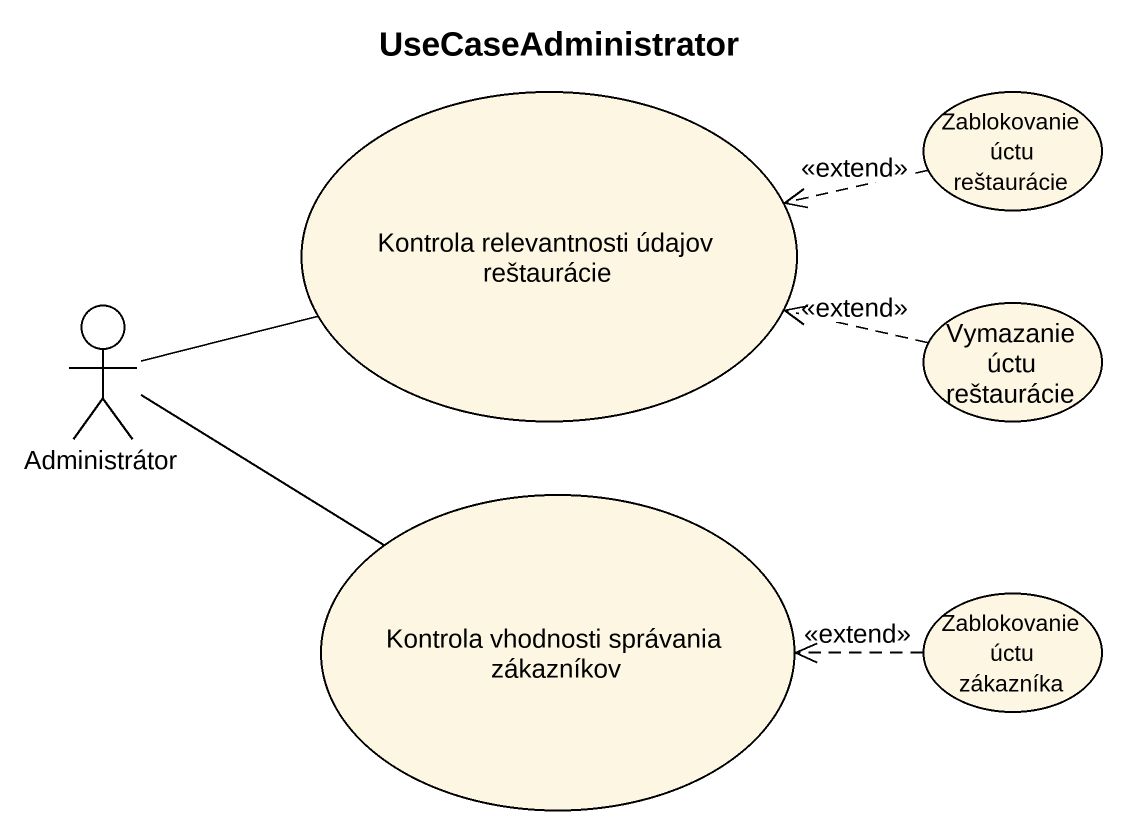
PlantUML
@startuml
title UseCaseAdministrator
usecase "Kontrola relevantnosti údajov reštaurácie" as Kontrola_relevantnosti
usecase "Zablokovanie úctu reštaurácie" as Zablokovanie_úctu
actor Administrátor
usecase "Vymazanie úctu reštaurácie" as Vymazanie_úctu_reštaurácie
usecase "Kontrola vhodnosti správania zákazníkov" as Kontrola_vhodnosti
usecase "Zablokovanie úctu zákazníka" as Zablokovanie_úctu_zákazníka
Zablokovanie_úctu .left.> Kontrola_relevantnosti : <<extend>>
Administrátor -right- Kontrola_relevantnosti
Administrátor -right- Kontrola_vhodnosti
Vymazanie_úctu_reštaurácie .left.> Kontrola_relevantnosti : <<extend>>
Zablokovanie_úctu_zákazníka .left.> Kontrola_vhodnosti : <<extend>>
@enduml
